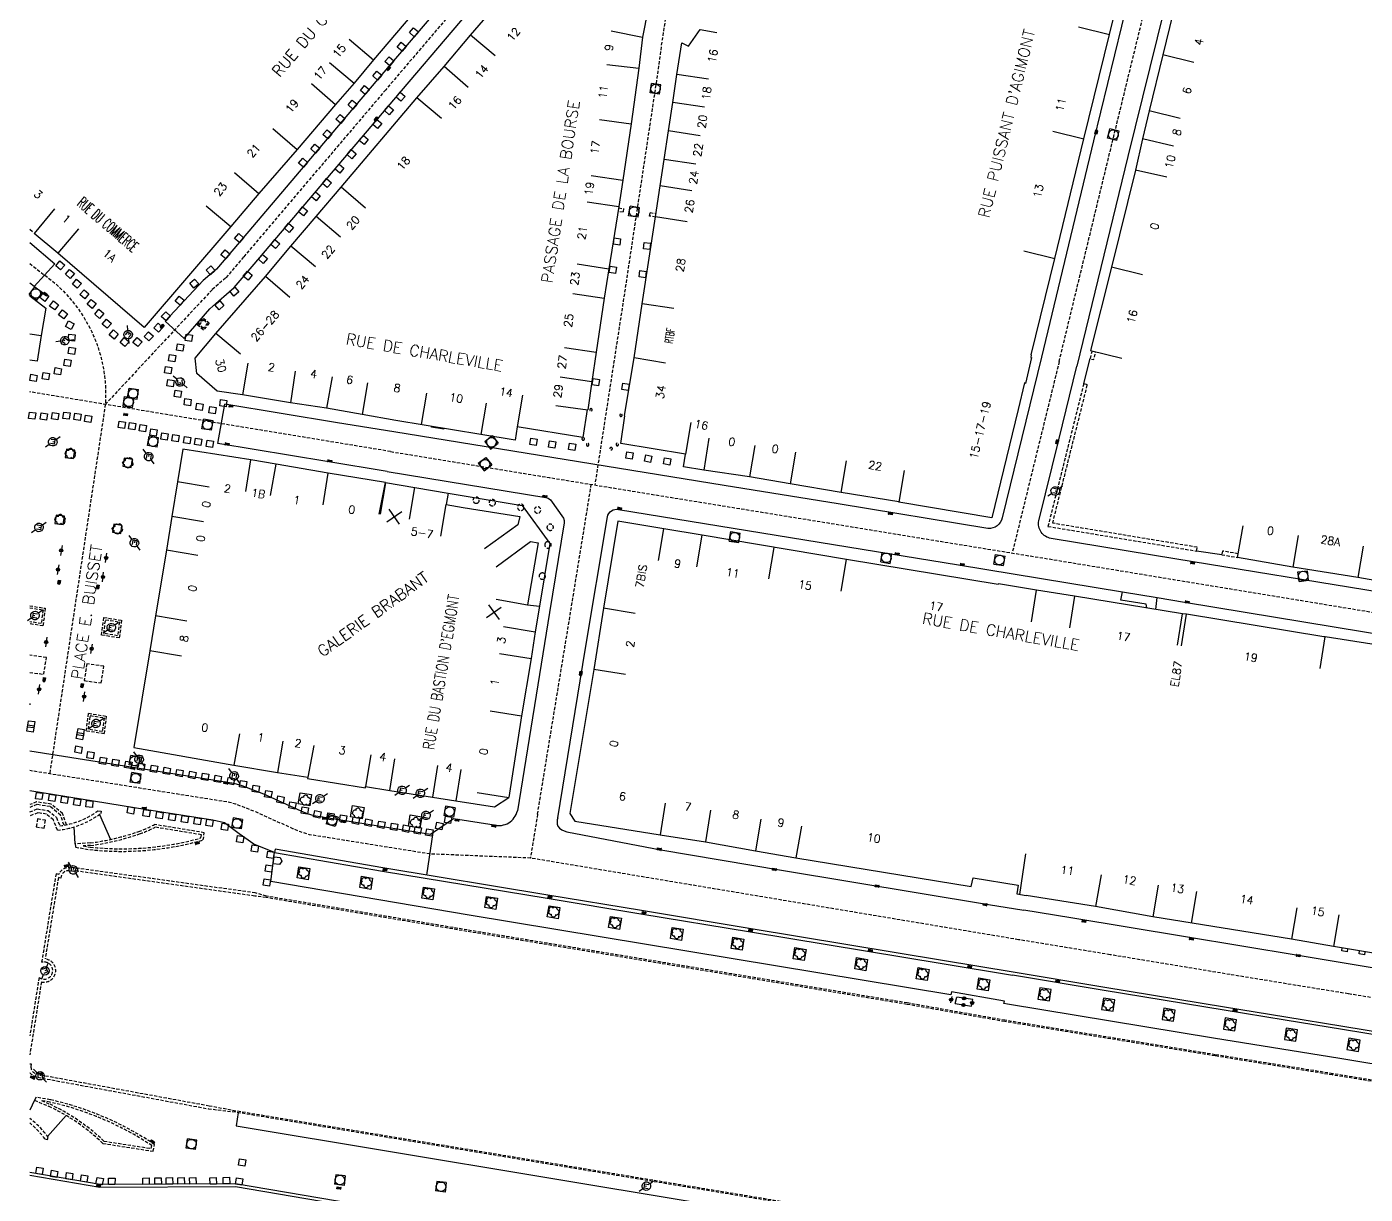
# Model space of a CAD drawing. Header units: millimetres. Extents: x 154999 to 156001, y 121000 to 122001.
# Drawn here: x 154999.5 to 155208.6, y 121637.8 to 121820.3 of the extents above; entities that cross this region are included whole.
import ezdxf
from ezdxf.enums import TextEntityAlignment as Align

# ---------------------------------------------------------------- set-up
doc = ezdxf.new("R2010")
doc.units = ezdxf.units.MM
doc.linetypes.add('DASHED', pattern=[0.75, 0.5, -0.25])
doc.layers.get('0').update_dxf_attribs({"linetype": 'CONTINUOUS'})
for name, color, linetype in [('W0001', 6, 'DASHED'), ('W0008', 7, 'CONTINUOUS'), ('W0100', 7, 'CONTINUOUS'), ('W0112', 1, 'DASHED'), ('W0300', 7, 'CONTINUOUS'), ('W0322', 7, 'CONTINUOUS'), ('W0334', 7, 'CONTINUOUS'), ('W0400', 7, 'CONTINUOUS'), ('W0420', 7, 'CONTINUOUS'), ('W0471', 7, 'CONTINUOUS'), ('W0984', 7, 'CONTINUOUS'), ('W0989', 7, 'CONTINUOUS'), ('W0991', 7, 'CONTINUOUS'), ('W1102', 7, 'CONTINUOUS')]:
    doc.layers.add(name, color=color, linetype=linetype)
doc.styles.get("Standard").update_dxf_attribs({"font": 'romans.shx', "width": 0.85})

# ---------------------------------------------------------------- blocks, each defined once
blk = doc.blocks.new('T420')
for p, q in [((0.75, 0.75), (-0.75, 0.75)), ((-0.75, 0.75), (-0.75, -0.75)), ((0.75, 0.75), (0.75, -0.75)), ((0.75, -0.75), (-0.75, -0.75))]:
    blk.add_line(p, q)
blk.add_ellipse((0, 0), major_axis=(-0.53, 0.53), ratio=1, start_param=3.926991, end_param=10.210176)
blk = doc.blocks.new('T400')
for p, q in [((-0.15, 0.3), (0.15, 0.3)), ((-0.15, -0.25), (-0.15, 0.3)), ((-0.15, 0.15), (0.15, 0.15)), ((-0.15, 0), (0.15, 0)), ((0.15, 0.3), (0.15, -0.25)), ((-0.15, -0.15), (0.15, -0.15)), ((-0.15, -0.25), (-0.15, -0.3)), ((-0.15, -0.3), (0.15, -0.3)), ((0.15, -0.3), (0.15, -0.25))]:
    blk.add_line(p, q)
blk = doc.blocks.new('t112o')
at = {"color": 0, "linetype": 'Continuous'}
for p, q in [((-0.5, 0.5), (0.5, 0.5)), ((-0.5, -0.5), (-0.5, 0.5)), ((0.5, 0.5), (0.5, -0.5)), ((0.5, -0.5), (-0.5, -0.5))]:
    blk.add_line(p, q, dxfattribs=at)
blk = doc.blocks.new('t991o')
at = {"color": 0, "linetype": 'Continuous'}
for p, q in [((-1, 1), (1, -1)), ((-1, -1), (1, 1))]:
    blk.add_line(p, q, dxfattribs=at)
blk = doc.blocks.new('T300')
for p, q in [((-0.8, 0.51), (-0.86, 0.34)), ((-0.86, 0.34), (-0.86, 0.17)), ((-0.86, 0.17), (-0.74, 0.06)), ((-0.69, 0.63), (-0.8, 0.51)), ((-0.8, -0.06), (-0.74, 0.06)), ((-0.74, 0.06), (-0.69, 0.11)), ((-0.57, 0.69), (-0.69, 0.63)), ((-0.46, 0.69), (-0.57, 0.69)), ((-0.29, 0.63), (-0.46, 0.69)), ((-0.29, 0.63), (-0.17, 0.74)), ((-0.23, 0.57), (-0.29, 0.63)), ((-0.17, 0.74), (-0.06, 0.8)), ((-0.06, 0.8), (0.06, 0.8)), ((0.06, 0.8), (0.23, 0.74)), ((0.23, 0.74), (0.34, 0.63)), ((0.34, 0.63), (0.4, 0.51)), ((0.46, 0.46), (0.34, 0.46)), ((0.4, 0.51), (0.4, 0.46)), ((0.57, 0.4), (0.46, 0.46)), ((0.57, 0.4), (0.69, 0.29)), ((0.69, 0.29), (0.74, 0.17)), ((0.74, 0.06), (0.69, -0.17)), ((0.74, 0.17), (0.74, 0.06)), ((-0.8, -0.17), (-0.8, -0.06)), ((-0.8, -0.23), (-0.8, -0.17)), ((-0.74, -0.34), (-0.8, -0.23)), ((-0.69, -0.4), (-0.74, -0.34)), ((-0.51, -0.46), (-0.69, -0.4)), ((-0.4, -0.46), (-0.51, -0.46)), ((-0.4, -0.46), (-0.34, -0.46)), ((-0.34, -0.46), (-0.34, -0.4)), ((-0.34, -0.51), (-0.34, -0.46)), ((-0.29, -0.63), (-0.34, -0.51)), ((-0.17, -0.74), (-0.29, -0.63)), ((-0.06, -0.8), (-0.17, -0.74)), ((0.06, -0.8), (-0.06, -0.8)), ((0.17, -0.74), (0.06, -0.8)), ((0.23, -0.69), (0.17, -0.74)), ((0.29, -0.46), (0.23, -0.46)), ((0.29, -0.63), (0.23, -0.69)), ((0.46, -0.4), (0.29, -0.46)), ((0.34, -0.51), (0.29, -0.63)), ((0.34, -0.51), (0.34, -0.46)), ((0.57, -0.34), (0.46, -0.4)), ((0.63, -0.29), (0.57, -0.34)), ((0.69, -0.17), (0.63, -0.29))]:
    blk.add_line(p, q)
blk = doc.blocks.new('T471')
for p, q in [((-0.333334, 0.333334), (-0.333334, -0.333334)), ((-0.333334, 0.333334), (0.333334, 0.333334)), ((-0.333334, 0), (0, 0)), ((0.500001, 0.500001), (1.000002, 1.000002)), ((-0.500001, -0.500001), (-1.000002, -1.000002)), ((-0.333334, -0.333334), (0.333334, -0.333334))]:
    blk.add_line(p, q)
blk.add_ellipse((0, 0), major_axis=(0.471405, 0.471405), ratio=1, start_param=5.4977871438, end_param=11.780972451)
blk = doc.blocks.new('t322o')
at = {"color": 0, "linetype": 'Continuous'}
for radius in [0.25, 0.15]:
    blk.add_circle((0, 0), radius, dxfattribs=at)

msp = doc.modelspace()

# ---------------------------------------------------------------- linework, layer by layer
at = {"layer": 'W0001', "flags": 128}
for points in [[(155160.82, 121767.94), (155168.87, 121801.19), (155173.9, 121821.78), (155182.89, 121858.05), (155186.46, 121872.42)], [(155160.82, 121767.94), (155157.98, 121756.38), (155153.48, 121738.04)], [(155056.38, 121753.89), (155029.93, 121758.25), (155000, 121763.22)], [(155011.8, 121761.26), (155003.11, 121703.53)], [(155056.38, 121753.89), (155081.12, 121749.84), (155092.49, 121747.98), (155107.97, 121745.46), (155125.78, 121742.57), (155149.16, 121738.74), (155159.04, 121737.14), (155178.66, 121733.91), (155210.61, 121728.65), (155227.57, 121725.85), (155237.6, 121724.22), (155259.14, 121720.76), (155272.48, 121718.59), (155288, 121716.1), (155296.52, 121714.08), (155301.84, 121710.87), (155312.35, 121706.51), (155320.65, 121702.81)], [(155079.33, 121697.22), (155081.46, 121710.29), (155083.61, 121723.39), (155084.4, 121728.2), (155087.73, 121748.76)], [(155154.46, 121677.62), (155078.21, 121690.37), (155062.47, 121691.01), (155043.71, 121694.02), (155042.29, 121694.45), (155041.12, 121694.95), (155035.31, 121697.58), (155032.14, 121698.81), (155031.23, 121699.06), (155000, 121704.03)], [(155079.33, 121697.22), (155078.21, 121690.37)]]:
    msp.add_lwpolyline(points, dxfattribs=at)
at = {"layer": 'W0001'}
msp.add_lwpolyline([(155073.8, 121868.49, -0.496715), (155082.43, 121860.77), (155080.79, 121852.88), (155077.6, 121838.01, -0.138384), (155075.23, 121833.47), (155055.61, 121810.42), (155033.4, 121784.3)], format="xyb", dxfattribs=at)
at = {"layer": 'W0001', "flags": 128}
for points in [[(155084.04, 121865.23, -0.105855), (155091.78, 121854.46), (155097.2, 121842.06), (155098.94, 121838.06), (155100.14, 121833.89), (155100.37, 121830.8), (155100.18, 121826.94), (155098.78, 121818.21), (155098.12, 121813.3), (155092.72, 121777.41), (155088.28, 121748.67)], [(155000, 121783.29), (155002.32, 121781.45, -0.259709), (155011.8, 121761.26)]]:
    msp.add_lwpolyline(points, format="xyb", dxfattribs=at)
at = {"layer": 'W0001'}
for points in [[(155033.4, 121784.3), (155030.6, 121781), (155028.49, 121779.18), (155011.8, 121761.26)], [(155308.17, 121651.94), (155299.16, 121653.68), (155288.6, 121655.54), (155273.74, 121658.01), (155263.18, 121659.73), (155254.03, 121661.28), (155226.42, 121665.84), (155216.14, 121667.49), (155205.97, 121669.16), (155197.06, 121670.61), (155187.51, 121672.17), (155168.77, 121675.27), (155154.46, 121677.62)]]:
    msp.add_lwpolyline(points, dxfattribs=at)
at = {"layer": 'W0008'}
for points in [[(155035.04, 121783.17), (155056.88, 121808.84), (155067.35, 121821.14), (155076.53, 121831.97, 0.146104), (155080.18, 121840.11), (155083.9, 121857.93, -0.281934), (155099.19, 121875.7), (155133.13, 121890.15, -0.188463), (155137.67, 121889.87), (155158.58, 121881), (155169.9, 121876.21), (155180.53, 121871.72, -0.317065), (155182.32, 121867.85), (155170.56, 121820.38), (155166.2, 121802.42), (155158.05, 121768.64)], [(155231.87, 121758.48), (155233.06, 121793.14), (155234.84, 121847.28, 0.264227), (155232.73, 121849.45), (155212.41, 121858.09), (155191.88, 121866.82, 0.409148), (155187.57, 121864.7), (155185.72, 121857.35), (155177.25, 121823.19), (155171.54, 121799.97), (155163.59, 121767.24)], [(155000, 121833.32), (155008.78, 121837.1), (155045.29, 121852.95), (155074.99, 121865.74, -0.635565), (155080.48, 121861.22), (155078.83, 121853.3), (155075.64, 121838.42, -0.140191), (155073.74, 121834.8), (155054.08, 121811.72), (155031.87, 121785.59)], [(155158.05, 121768.64), (155151.9, 121743.55, -0.40096), (155149.68, 121741.89), (155126.3, 121745.72), (155108.49, 121748.6), (155056.9, 121756.98)], [(155231.87, 121758.48), (155230.87, 121731.39, -0.460312), (155228.1, 121729.06), (155211.14, 121731.87), (155179.2, 121737.09), (155159.55, 121740.31, -0.420811), (155157.65, 121743.09), (155160.75, 121755.7), (155163.59, 121767.24)], [(155082.49, 121696.67), (155086.78, 121722.87), (155090.25, 121743.7, -0.415834), (155091.98, 121744.84), (155127.78, 121739.01), (155145.1, 121736.17), (155170.71, 121731.99), (155176.13, 121731.07), (155180.4, 121730.38), (155208.51, 121725.7), (155222.6, 121723.36), (155227.66, 121722.53, -0.435189), (155228.53, 121721.38), (155220.66, 121673.63, -0.451985), (155218.19, 121671.83), (155215.95, 121672.2), (155198.15, 121675.16), (155180.56, 121678.05), (155162.65, 121681.03), (155155.28, 121682.23)], [(155000, 121707.14), (155031.88, 121702.07), (155033.11, 121701.72), (155036.5, 121700.41), (155042.35, 121697.76), (155043.35, 121697.34), (155044.4, 121697.01), (155062.59, 121694.1), (155066.2, 121696.57), (155072.53, 121695.54, 0.419636), (155076.18, 121697.77)], [(155152.77, 121667.55), (155152.2, 121667.67), (155152.28, 121668.02), (155143.98, 121669.45), (155143.92, 121669), (155068.65, 121681.46), (155037.65, 121686.69), (155038.26, 121691.25), (155035.03, 121692.53), (155032.73, 121694.15), (155030.41, 121695.87), (155028.6, 121696.28), (155018.28, 121697.92), (155000, 121700.86, 0.111983)], [(155082.49, 121696.67, 0.140859), (155082.49, 121695.35, 0.183809), (155083.92, 121694.49), (155098.61, 121691.65), (155117.46, 121688.46), (155149.79, 121683.14), (155155.28, 121682.23)]]:
    msp.add_lwpolyline(points, format="xyb", dxfattribs=at)
for points in [[(155000, 121786.56), (155003.92, 121783.24)], [(155031.87, 121785.59), (155029.18, 121782.4), (155027.11, 121780.62), (155021.16, 121774.24)], [(155024.14, 121771.58), (155028.13, 121776.18), (155029.53, 121777.46), (155031.93, 121779.52), (155035.04, 121783.17)], [(155000.71, 121779.66), (155000, 121780.18)], [(155056.9, 121756.98), (155048.06, 121758.4), (155030.46, 121761.32)], [(155055.85, 121750.79), (155046.43, 121752.33), (155029.4, 121755.17)], [(155055.85, 121750.79), (155080.62, 121746.72), (155081.01, 121746.61), (155081.36, 121746.34), (155083.39, 121743.47), (155083.49, 121743.14), (155083.5, 121742.76), (155081.22, 121728.73), (155076.18, 121697.77)], [(155307.19, 121646.87), (155298.22, 121648.61), (155287.73, 121650.45), (155272.9, 121652.91), (155262.33, 121654.64), (155253.18, 121656.19), (155225.59, 121660.75), (155215.31, 121662.4), (155205.14, 121664.07), (155196.23, 121665.51), (155186.67, 121667.07), (155167.93, 121670.17), (155153.62, 121672.53)], [(155000, 121640.81), (155010.95, 121638.96), (155032.12, 121639.06), (155061.15, 121634.11)]]:
    msp.add_lwpolyline(points, dxfattribs=at)
at = {"layer": 'W0100'}
for points in [[(155156.47, 121769.03), (155160.14, 121784.08), (155164.69, 121802.76), (155168.7, 121819.04), (155180.75, 121867.8)], [(155000, 121831.3), (155000.14, 121831.36), (155005.32, 121833.57), (155009.64, 121835.46), (155018.56, 121839.35), (155025.32, 121842.3), (155032.18, 121845.31), (155045.48, 121851.02), (155055.65, 121855.37), (155065.23, 121859.63), (155075.58, 121863.91), (155077.4, 121862.29), (155075.7, 121853.75), (155073.79, 121844.72), (155072.05, 121836.7), (155064.68, 121828.05), (155059.69, 121822.15), (155053.68, 121815.11), (155050.67, 121811.47), (155047.77, 121808.13), (155041.75, 121801.1), (155035.77, 121794.21), (155031.4, 121789.05)], [(155211.85, 121854.6), (155206.59, 121856.87), (155206.75, 121857.23), (155200.02, 121860.07), (155199.89, 121859.77), (155189.71, 121864.18), (155189.08, 121864.14), (155188.63, 121863.66), (155178.6, 121822.31), (155177, 121815.86), (155174.88, 121807.12), (155173.83, 121802.76), (155172.74, 121797.86), (155168.99, 121782.69), (155165.74, 121769.68), (155170.59, 121768.47)], [(155036.84, 121781.25), (155040.81, 121785.99), (155044.75, 121790.63), (155048.65, 121795.18), (155060.49, 121809.18), (155064.74, 121814.06), (155068.88, 121818.96), (155074.65, 121825.69)], [(155096.57, 121822.88), (155095.71, 121818.65), (155095.13, 121813.79), (155093.95, 121805.12), (155092.67, 121796.31), (155092.04, 121792.16), (155090.46, 121782.44), (155089.76, 121777.84), (155088.48, 121769.42), (155087.79, 121764.84), (155087.17, 121760.41)], [(155092.89, 121759.52), (155094.4, 121768.54), (155095.69, 121776.99), (155097.77, 121790.57), (155098.49, 121795.39), (155099.1, 121799.55), (155099.78, 121803.99), (155100.45, 121808.43), (155101.11, 121812.81), (155101.85, 121817.77), (155102.92, 121817.26), (155104.74, 121819.82), (155107.36, 121819.35)], [(155000.42, 121788.24), (155000, 121788.6)], [(155031.4, 121789.05), (155017.89, 121773.28), (155004.36, 121784.9), (155000.67, 121787.96)], [(155057.2, 121758.76), (155051.91, 121759.68), (155046.38, 121760.66), (155040.73, 121761.5), (155033.25, 121762.75), (155029.3, 121763.35), (155026.08, 121766.11), (155025.86, 121768.47), (155029.08, 121772.32), (155036.84, 121781.25)], [(155000, 121778.22), (155002.53, 121776.28), (155001.8, 121772), (155001.14, 121768), (155000, 121768.18)], [(155156.47, 121769.03), (155156.38, 121768.61), (155156.52, 121768.58), (155155.56, 121764.55), (155155.42, 121764.63), (155154.39, 121760.45), (155150.32, 121743.55), (155135.77, 121746), (155135.77, 121746.01), (155126.76, 121747.51), (155127.58, 121752.44)], [(155087.1, 121760.46), (155086.38, 121756.08), (155076.17, 121757.76), (155075.83, 121755.67), (155070.48, 121756.54), (155057.2, 121758.76)], [(155118.78, 121748.85), (155112.46, 121749.92), (155105.33, 121750.98), (155102.13, 121751.51), (155102.46, 121753.47), (155092.33, 121755.15), (155092.98, 121759.45)], [(155230.27, 121758.9), (155229.84, 121746.86), (155229.33, 121732.31), (155227.41, 121730.88), (155211.35, 121733.56), (155207.47, 121734.2), (155197.35, 121735.83), (155188.68, 121737.34), (155189.54, 121742.26)], [(155055.55, 121749.03), (155046.63, 121750.49), (155038.49, 121751.94), (155034.55, 121752.58), (155023.94, 121754.26), (155023.08, 121749.14), (155022.19, 121743.75), (155021.35, 121738.46), (155019.62, 121728.2), (155018.75, 121722.73), (155016.24, 121707.65), (155031.87, 121704.87), (155038.7, 121703.72), (155043.43, 121703.03), (155043.39, 121702.83), (155052.44, 121701.35), (155052.47, 121701.56), (155056.25, 121700.94), (155057.05, 121705.88)], [(155055.55, 121749.03), (155060.14, 121748.26), (155065.34, 121747.39)], [(155065.34, 121747.39), (155065.04, 121745.62), (155067.71, 121745.17), (155076.55, 121743.74), (155076.26, 121742.46), (155071.03, 121738.68)], [(155156.48, 121727.31), (155157.28, 121732.24), (155151.33, 121733.21), (155151.3, 121733.13), (155127.57, 121737.01), (155105.03, 121740.81), (155099.04, 121741.82), (155091.89, 121742.99), (155089.63, 121729.41), (155088.12, 121719.83), (155084.35, 121697.34)], [(155072.87, 121735.9), (155078.22, 121739.84), (155079.45, 121739.65), (155077.78, 121729.96), (155079.61, 121729.75)], [(155226.92, 121721.06), (155202.4, 121724.94), (155202.19, 121724.92), (155180.73, 121728.46), (155180.08, 121728.56), (155163.24, 121731.3), (155162.44, 121726.36)], [(155079.61, 121729.75), (155078.94, 121725.7), (155078.31, 121721.57), (155076.84, 121712.58), (155074.84, 121699.84)], [(155226.85, 121721.03), (155224.92, 121709.56), (155224.4, 121706.44), (155221.03, 121686.39), (155218.94, 121674.01), (155203.69, 121676.55), (155197.11, 121677.68), (155175.47, 121681.2), (155166.48, 121682.81), (155155.68, 121684.52)], [(155063.7, 121704.82), (155062.9, 121699.89), (155066.55, 121699.29), (155072.58, 121698.37), (155074.84, 121699.84)], [(155084.35, 121697.34), (155085.16, 121696.14), (155098.49, 121693.99), (155105.58, 121692.89), (155113.37, 121691.52), (155119.67, 121690.41), (155147.09, 121685.95), (155147.38, 121687.28), (155154.43, 121686.16), (155154.2, 121684.76), (155155.68, 121684.52)]]:
    msp.add_lwpolyline(points, dxfattribs=at)
at = {"layer": 'W0112'}
for points in [[(155092.01, 121791.96), (155092.78, 121791.85), (155092.7, 121791.29), (155091.92, 121791.41)], [(155097.76, 121790.54), (155096.83, 121790.68), (155096.91, 121791.23), (155097.84, 121791.09)], [(155188.78, 121737.93), (155186.33, 121738.35), (155186.23, 121737.76), (155188.68, 121737.34)], [(155000, 121729.8), (155002.42, 121729.41), (155002.06, 121726.65)], [(155000, 121729.49), (155002.08, 121729.15), (155001.79, 121727.01)], [(155001.79, 121727.01), (155000, 121727.3)], [(155002.06, 121726.65), (155000, 121726.98)], [(155000, 121719.39), (155002.2, 121719.09), (155002.6, 121721.71), (155000, 121722.07)], [(155000, 121714.53), (155000.03, 121714.53), (155000, 121714.32)], [(155005.75, 121695.58), (155005.14, 121697.32), (155003.34, 121698.8), (155001.06, 121699.15), (155000, 121698.72)], [(155005.35, 121695.51), (155004.8, 121697.09), (155003.18, 121698.42), (155001.11, 121698.74), (155000, 121698.29)], [(155152.31, 121664.82), (155137.05, 121667.51), (155068.3, 121678.92), (155036.92, 121684.2), (155036.91, 121684.2)], [(155306.46, 121639.02), (155299.89, 121640.33), (155283.38, 121643.26), (155270.46, 121645.39), (155260.9, 121646.95), (155250.71, 121648.63), (155242.15, 121650.07), (155236.25, 121651.03), (155224.19, 121653.04), (155214, 121654.77), (155203.52, 121656.48), (155185.17, 121659.46), (155152.31, 121664.82)], [(155306.5, 121639.21), (155299.92, 121640.53), (155283.42, 121643.45), (155270.49, 121645.59), (155260.94, 121647.15), (155250.74, 121648.83), (155242.18, 121650.27), (155236.28, 121651.23), (155224.22, 121653.24), (155214.03, 121654.96), (155203.55, 121656.68), (155185.2, 121659.65), (155152.34, 121665.02)]]:
    msp.add_lwpolyline(points, dxfattribs=at)
for points in [[(155027.15, 121774.75), (155028.05, 121773.97), (155027.12, 121772.87), (155026.22, 121773.65)], [(155027.17, 121774.47), (155027.77, 121773.95), (155027.09, 121773.15), (155026.5, 121773.67)], [(155164.65, 121764.48), (155159.07, 121742.2), (155182.27, 121738.35), (155182.37, 121738.94), (155159.81, 121742.69), (155165.23, 121764.33)], [(155013.99, 121724.77), (155011.22, 121725.21), (155011.58, 121727.97), (155014.35, 121727.52)], [(155013.72, 121725.12), (155011.56, 121725.47), (155011.84, 121727.62), (155014, 121727.27)], [(155008.51, 121718.1), (155011.17, 121717.73), (155011.57, 121720.35), (155008.91, 121720.72)], [(155011.6, 121709.79), (155008.83, 121710.23), (155009.19, 121712.99), (155011.96, 121712.54)], [(155011.34, 121710.14), (155009.17, 121710.49), (155009.45, 121712.64), (155011.62, 121712.29)], [(155002.46, 121696.28), (155001.22, 121696.5), (155001.01, 121695.26), (155002.25, 121695.04)]]:
    msp.add_lwpolyline(points, close=True, dxfattribs=at)
at = {"layer": 'W0112', "flags": 128}
msp.add_lwpolyline([(155165.95, 121769.63), (155165.64, 121768.41), (155166.22, 121768.26), (155166.53, 121769.49)], dxfattribs=at)
at = {"layer": 'W0112'}
for points in [[(155087.74, 121760.59, 8.0529), (155087.82, 121760.54, 0.124179)], [(155092.32, 121759.39, 4.369589), (155092.19, 121759.5, 0.228854)], [(155086.51, 121755.68, 7.853756), (155086.41, 121755.68, 0.127328)], [(155087.22, 121754.76, 3.253021), (155087, 121754.83, 0.307407)], [(155090.98, 121754.46, 5.685163), (155091.02, 121754.33, 0.175896)], [(155091.73, 121754.81, 4.778898), (155091.61, 121754.92, 0.209253)], [(155070.03, 121745.9, 4.850345), (155069.65, 121745.81, 0.206171)], [(155072.59, 121745.53, 2.595273), (155071.92, 121745.54, 0.385316)], [(155076.92, 121744.72, 2.211686), (155076.23, 121745.03, 0.452144)], [(155079.55, 121744.31, 2.535824), (155078.9, 121744.52, 0.394349)], [(155081.11, 121741.6, 2.884438), (155080.81, 121742.14, 0.346688)], [(155080.48, 121739.47, 3.876638), (155080.84, 121739.8, 0.257955)], [(155079.7, 121734.75, 3.876555), (155080.15, 121734.92, 0.257961)], [(155017.17, 121694.15, -0.049815), (155009.5, 121692.34), (155008.35, 121692.27), (155009.45, 121692.08, 0.095511), (155026.74, 121693.52), (155026.81, 121694.01), (155019.56, 121695.19, -0.038682)], [(155019.48, 121645.61, 0.094106), (155003.22, 121652.6), (155000.99, 121653.01), (155000.75, 121652.53), (155002.93, 121651.6, -0.081737), (155011.42, 121645.78), (155019.29, 121644.57)], [(155019.07, 121645.44, 0.092743), (155003.15, 121652.23), (155001.85, 121652.47), (155003.08, 121651.94, -0.080846), (155011.59, 121646.14), (155018.98, 121645)]]:
    msp.add_lwpolyline(points, format="xyb", close=True, dxfattribs=at)
for points in [[(155000, 121697.57), (155001.16, 121698.04), (155002.85, 121697.8), (155004.18, 121696.72), (155004.68, 121695.42, 0.134603), (155010.66, 121697.77), (155011.14, 121697.7), (155011.09, 121697.33, -0.134603), (155004.32, 121694.72), (155003.69, 121696.36), (155002.61, 121697.24), (155001.24, 121697.44), (155000, 121696.93)], [(155017.04, 121694.53, -0.04972), (155009.46, 121692.73), (155007.09, 121692.6), (155007.15, 121692.07), (155009.39, 121691.69, 0.097009), (155027.1, 121693.2), (155027.26, 121694.34), (155019.49, 121695.61, -0.040713), (155017.04, 121694.53)], [(155152.34, 121665.02), (155137.09, 121667.73), (155068.34, 121679.14), (155036.97, 121684.42), (155035.24, 121684.92), (155006.52, 121688.91), (155006.49, 121688.79, 0.399286), (155004.52, 121687.8), (155004.1, 121687.91), (155001.85, 121674.08, -1.613466), (155001.45, 121671.7), (155000, 121662.57)], [(155035.14, 121684.44), (155006.88, 121688.39), (155006.86, 121688.28), (155006.2, 121688.38, 0.385641), (155004.92, 121687.53), (155004.85, 121687.23), (155004.48, 121687.33), (155002.4, 121674.6, -1.077986), (155001.82, 121671.03), (155000, 121659.62)], [(155036.92, 121684.2), (155035.14, 121684.44), (155035.14, 121684.44, 0.399286)], [(155000, 121658.24), (155000.22, 121658.2), (155000.19, 121657.77, 0.381671), (155001.06, 121656.69), (155001.72, 121656.58), (155001.72, 121656.5), (155028.01, 121651.68), (155032.46, 121650.85), (155032.46, 121650.85), (155139.68, 121633.05), (155275.81, 121610.71), (155279.96, 121610.01), (155291.96, 121607.98), (155308.5, 121604.33), (155312.24, 121603.42), (155326.35, 121599.68), (155340.47, 121595.43), (155351.74, 121591.6), (155365.44, 121586.15), (155377.51, 121581.2), (155391.59, 121575.4)], [(155000, 121656.86, 0.248922), (155001.25, 121656.22), (155001.25, 121656.11), (155027.91, 121651.2), (155032.44, 121650.66), (155139.65, 121632.87)], [(155002.36, 121646.48), (155002.79, 121646.39), (155002.86, 121646.74, 0.077501), (155000, 121649.7)], [(155000, 121648.99, -0.067654), (155002.36, 121646.48)]]:
    msp.add_lwpolyline(points, format="xyb", dxfattribs=at)
at = {"layer": 'W0322'}
for points in [[(155005.04, 121739.22), (155004.78, 121737.67)], [(155011.81, 121736.53), (155012.06, 121738.01)], [(155004.56, 121736.21), (155004.27, 121734.68)], [(155011.34, 121733.54), (155011.54, 121735.03)], [(155002.66, 121724.87), (155002.45, 121723.37)], [(155009.56, 121722.34), (155009.8, 121723.82)], [(155001.35, 121715.99), (155001.57, 121717.49)], [(155008.39, 121714.85), (155008.6, 121716.35)], [(155144.03, 121668.73), (155143.86, 121667.77)], [(155144.58, 121667.63), (155147.12, 121667.21), (155147.33, 121668.25), (155144.81, 121668.64)]]:
    msp.add_lwpolyline(points, dxfattribs=at)
at = {"layer": 'W0334'}
for points in [[(155003.92, 121783.24), (155000.71, 121779.66)], [(155024.14, 121771.58), (155021.16, 121774.24)], [(155029.4, 121755.17), (155030.46, 121761.32)], [(155064.72, 121757.5), (155064.7, 121757.39), (155062.77, 121757.69), (155062.79, 121757.83)], [(155126.76, 121747.51), (155118.78, 121748.85)], [(155186.23, 121737.76), (155182.27, 121738.35)], [(155163.24, 121731.3), (155157.28, 121732.24)], [(155174.49, 121729.47), (155174.39, 121730.02), (155170.47, 121730.66), (155170.71, 121731.99)], [(155175.94, 121729.23), (155176.13, 121731.07)], [(155056.25, 121700.94), (155062.9, 121699.89)], [(155007.11, 121692.6), (155006.93, 121695.25)], [(155010.9, 121697.19), (155012.59, 121693.28)], [(155062.98, 121694.37), (155061.96, 121687.71)], [(155153.62, 121672.53), (155142.61, 121674.38), (155112.68, 121679.32), (155095.55, 121682.16), (155080.93, 121684.6), (155055.17, 121688.82), (155038.32, 121691.74), (155038.26, 121691.25), (155055.09, 121688.32), (155080.85, 121684.11), (155095.47, 121681.67), (155112.6, 121678.83), (155142.53, 121673.88), (155153.54, 121672.05)], [(155205.86, 121676.18), (155205.79, 121675.73), (155204.98, 121675.86), (155205.05, 121676.32)], [(155208.58, 121675.73), (155208.5, 121675.25), (155207.67, 121675.39), (155207.75, 121675.87)], [(155307.1, 121646.39), (155298.14, 121648.13), (155287.65, 121649.97), (155272.82, 121652.43), (155262.25, 121654.16), (155253.1, 121655.71), (155225.51, 121660.27), (155215.23, 121661.92), (155205.06, 121663.59), (155196.15, 121665.03), (155186.59, 121666.6), (155167.85, 121669.69), (155153.54, 121672.05)], [(155144.58, 121667.63), (155144.81, 121668.64)], [(155306.63, 121641.77), (155301.2, 121642.86), (155301.26, 121643.36), (155293, 121644.88), (155292.91, 121644.46), (155283.37, 121646.06), (155270.88, 121648.11), (155261.29, 121649.69), (155252.94, 121651.06), (155241.15, 121653.02), (155234.62, 121654.08), (155225, 121655.68), (155214.74, 121657.39), (155204.67, 121659.03), (155184.91, 121662.25), (155152.77, 121667.55)], [(155000.75, 121652.53), (155000, 121650.99)], [(155005.68, 121650.14), (155002.76, 121646.88)]]:
    msp.add_lwpolyline(points, dxfattribs=at)
at = {"layer": 'W0334', "flags": 128}
for points in [[(155165.24, 121766.82), (155165.64, 121768.41)], [(155164.65, 121764.48), (155165.24, 121766.82)], [(155065.34, 121747.39), (155076.95, 121745.44), (155081.24, 121739.52), (155079.61, 121729.75)], [(155000, 121641.29), (155010.99, 121639.43), (155032.16, 121639.53), (155061.23, 121634.57), (155071.29, 121633.05), (155081.82, 121632.08), (155094.6, 121631.85), (155112.61, 121632.05)]]:
    msp.add_lwpolyline(points, dxfattribs=at)
at = {"layer": 'W0334'}
for points in [[(155007.05, 121754.09), (155005.75, 121754.28), (155005.55, 121752.98), (155006.84, 121752.79)], [(155015.84, 121751.4), (155016.04, 121752.67), (155014.76, 121752.87), (155014.56, 121751.6)], [(155005.44, 121743.78), (155004.14, 121743.97), (155003.94, 121742.67), (155005.23, 121742.48)], [(155014.21, 121741.08), (155014.4, 121742.36), (155013.12, 121742.55), (155012.93, 121741.28)], [(155042.24, 121700.59), (155044.03, 121700.3), (155043.73, 121698.53), (155041.94, 121698.82)], [(155050.43, 121698.58), (155052.22, 121698.29), (155051.92, 121696.52), (155050.13, 121696.81)], [(155059.45, 121697.12), (155061.24, 121696.83), (155060.95, 121695.06), (155059.16, 121695.35)], [(155038.19, 121690.58), (155039.14, 121690.47), (155039.37, 121689.87), (155038.99, 121689.34), (155038.04, 121689.47)], [(155042.06, 121689.01), (155043.78, 121688.72), (155043.49, 121686.98), (155041.78, 121687.26)], [(155051.84, 121687.52), (155053.56, 121687.23), (155053.27, 121685.48), (155051.56, 121685.77)], [(155061.52, 121685.85), (155063.24, 121685.56), (155062.95, 121683.82), (155061.24, 121684.1)], [(155071.38, 121684.39), (155073.09, 121684.11), (155072.81, 121682.36), (155071.09, 121682.65)], [(155081.12, 121682.93), (155082.83, 121682.65), (155082.55, 121680.9), (155080.83, 121681.19)], [(155090.71, 121681.25), (155092.42, 121680.96), (155092.14, 121679.22), (155090.42, 121679.5)], [(155100.37, 121679.54), (155102.09, 121679.26), (155101.81, 121677.51), (155100.09, 121677.8)], [(155109.86, 121677.99), (155111.57, 121677.71), (155111.29, 121675.96), (155109.57, 121676.25)], [(155119.55, 121676.39), (155121.27, 121676.11), (155120.98, 121674.36), (155119.27, 121674.65)], [(155129.17, 121674.81), (155130.89, 121674.52), (155130.6, 121672.77), (155128.89, 121673.06)], [(155138.78, 121673.25), (155140.5, 121672.96), (155140.21, 121671.22), (155138.5, 121671.5)], [(155148.27, 121671.64), (155149.99, 121671.35), (155149.71, 121669.61), (155147.99, 121669.89)], [(155157.79, 121670.1), (155157.51, 121668.33), (155159.3, 121668.06), (155159.57, 121669.83)], [(155167.72, 121668.49), (155167.44, 121666.72), (155169.23, 121666.45), (155169.5, 121668.22)], [(155177.17, 121666.91), (155176.89, 121665.14), (155178.68, 121664.86), (155178.95, 121666.63)], [(155186.74, 121665.39), (155186.47, 121663.63), (155188.25, 121663.35), (155188.52, 121665.12)], [(155196.27, 121663.79), (155196, 121662.02), (155197.78, 121661.75), (155198.06, 121663.52)], [(155206.05, 121662.22), (155205.77, 121660.45), (155207.56, 121660.17), (155207.83, 121661.94)]]:
    msp.add_lwpolyline(points, close=True, dxfattribs=at)
msp.add_lwpolyline([(155032.57, 121650.64), (155032.26, 121648.53), (155104.26, 121636.55), (155107.64, 121633.79), (155108.39, 121633.2, 0.164359), (155112.61, 121632.05), (155112.61, 121632.05), (155121.62, 121632.53), (155130.53, 121632.24), (155140.8, 121630.51)], format="xyb", dxfattribs=at)
at = {"layer": 'W1102'}
for p, q in [((155072.69, 121815.73), (155068.88, 121818.96)), ((155090.81, 121819.64), (155095.71, 121818.65)), ((155163.85, 121820.24), (155168.7, 121819.04)), ((155049.88, 121818.35), (155053.68, 121815.11)), ((155046.82, 121814.67), (155050.67, 121811.47)), ((155090.16, 121814.39), (155095.13, 121813.79)), ((155181.86, 121814.66), (155177, 121815.86)), ((155068.51, 121810.78), (155064.74, 121814.06)), ((155106.06, 121812.07), (155101.11, 121812.81)), ((155043.99, 121811.4), (155047.77, 121808.13)), ((155064.31, 121805.95), (155060.49, 121809.18)), ((155105.39, 121807.68), (155100.45, 121808.43)), ((155179.73, 121805.93), (155174.88, 121807.12)), ((155037.96, 121804.35), (155041.75, 121801.1)), ((155088.99, 121805.79), (155093.95, 121805.12)), ((155104.73, 121803.24), (155099.78, 121803.99)), ((155159.83, 121803.94), (155164.69, 121802.76)), ((155178.69, 121801.6), (155173.83, 121802.76)), ((155104.05, 121798.81), (155099.1, 121799.55)), ((155177.62, 121796.77), (155172.74, 121797.86)), ((155032, 121797.49), (155035.77, 121794.21)), ((155087.72, 121797.03), (155092.67, 121796.31)), ((155052.45, 121791.93), (155048.65, 121795.18)), ((155103.43, 121794.65), (155098.49, 121795.39)), ((155003.86, 121791.81), (155000.67, 121787.96)), ((155027.58, 121792.28), (155031.4, 121789.05)), ((155087.09, 121792.91), (155092.04, 121792.16)), ((155048.56, 121787.4), (155044.75, 121790.63)), ((155102.71, 121789.81), (155097.77, 121790.57)), ((155007.62, 121788.69), (155004.36, 121784.9)), ((155044.65, 121782.78), (155040.81, 121785.99)), ((155155.28, 121785.26), (155160.14, 121784.08)), ((155085.53, 121783.24), (155090.46, 121782.44)), ((155040.61, 121777.98), (155036.84, 121781.25)), ((155173.85, 121781.5), (155168.99, 121782.69)), ((155084.82, 121778.59), (155089.76, 121777.84)), ((155100.63, 121776.24), (155095.69, 121776.99)), ((155000, 121772.31), (155001.8, 121772)), ((155032.91, 121769.12), (155029.08, 121772.32)), ((155083.54, 121770.17), (155088.48, 121769.42)), ((155099.34, 121767.71), (155094.4, 121768.54)), ((155034.08, 121767.68), (155033.25, 121762.75)), ((155041.46, 121766.44), (155040.73, 121761.5)), ((155047.25, 121765.59), (155046.38, 121760.66)), ((155052.75, 121764.61), (155051.91, 121759.68)), ((155082.84, 121765.59), (155087.79, 121764.84)), ((155062, 121763.03), (155061.17, 121758.1)), ((155071.28, 121761.47), (155070.48, 121756.54)), ((155082.21, 121761.11), (155087.17, 121760.41)), ((155106.08, 121755.97), (155105.33, 121750.98)), ((155113.29, 121754.85), (155112.46, 121749.92)), ((155033.75, 121747.65), (155034.55, 121752.58)), ((155037.61, 121747.02), (155038.49, 121751.94)), ((155045.82, 121745.56), (155046.63, 121750.49)), ((155136.6, 121750.94), (155135.77, 121746)), ((155028.01, 121748.32), (155023.08, 121749.14)), ((155054.61, 121744.12), (155055.55, 121749.03)), ((155054.82, 121744.09), (155055.62, 121749.02)), ((155059.31, 121743.33), (155060.14, 121748.26)), ((155027.12, 121742.93), (155022.19, 121743.75)), ((155098.21, 121736.89), (155099.04, 121741.82)), ((155104.2, 121735.88), (155105.03, 121740.81)), ((155198.14, 121740.76), (155197.35, 121735.83)), ((155208.29, 121739.13), (155207.47, 121734.2)), ((155026.28, 121737.67), (155021.35, 121738.46)), ((155126.76, 121732.08), (155127.57, 121737.01)), ((155094.56, 121728.59), (155089.63, 121729.41)), ((155024.55, 121727.37), (155019.62, 121728.2)), ((155179.29, 121723.62), (155180.08, 121728.56)), ((155179.92, 121723.52), (155180.73, 121728.46)), ((155074, 121726.53), (155078.94, 121725.7)), ((155201.62, 121720), (155202.4, 121724.94)), ((155023.68, 121721.9), (155018.75, 121722.73)), ((155073.37, 121722.32), (155078.31, 121721.57)), ((155093.06, 121719.05), (155088.12, 121719.83)), ((155071.91, 121713.39), (155076.84, 121712.58)), ((155032.75, 121709.79), (155031.87, 121704.87)), ((155039.53, 121708.65), (155038.7, 121703.72)), ((155044.36, 121707.95), (155043.43, 121703.03)), ((155053.28, 121706.49), (155052.47, 121701.56)), ((155067.35, 121704.2), (155066.55, 121699.29)), ((155069.9, 121700.62), (155074.84, 121699.84)), ((155099.28, 121698.93), (155098.49, 121693.99)), ((155106.35, 121697.83), (155105.58, 121692.89)), ((155114.23, 121696.45), (155113.37, 121691.52)), ((155120.54, 121695.33), (155119.67, 121690.41)), ((155155.57, 121691.04), (155154.63, 121684.7)), ((155167.36, 121687.73), (155166.48, 121682.81)), ((155176.28, 121686.14), (155175.47, 121681.2)), ((155197.96, 121682.61), (155197.11, 121677.68)), ((155204.51, 121681.48), (155203.69, 121676.55))]:
    msp.add_line(p, q, dxfattribs=at)
at = {"layer": 'W1102', "flags": 128}
for points in [[(155076.98, 121762.69), (155076.17, 121757.76)], [(155103.27, 121758.41), (155102.46, 121753.47)], [(155119.62, 121753.78), (155118.78, 121748.85)], [(155064.22, 121740.69), (155065.04, 121745.62)], [(155115.48, 121733.98), (155116.31, 121738.91)], [(155072.85, 121730.81), (155077.78, 121729.96)], [(155181.51, 121680.22), (155182.31, 121685.15)]]:
    msp.add_lwpolyline(points, dxfattribs=at)

# ---------------------------------------------------------------- block references
at = {"layer": 'W0112'}
for p, rotation in [((155060.02, 121819.41), 229.572619494675), ((155058.1, 121817.14), 229.572619494675), ((155056.18, 121814.88), 229.572619494675), ((155054.29, 121812.63), 229.572619494675), ((155052.35, 121810.37), 229.572619494675), ((155050.44, 121808.11), 229.572619494675), ((155057.94, 121809.33), 229.583713005989), ((155048.53, 121805.87), 229.572619494675), ((155056.1, 121807.22), 229.583713005989), ((155046.51, 121803.47), 229.572619494675), ((155054.29, 121805.07), 229.583713005989), ((155044.59, 121801.24), 229.572619494675), ((155052.17, 121802.57), 229.583713005989), ((155050.27, 121800.36), 229.583713005989), ((155042.7, 121799.01), 229.572619494675), ((155048.37, 121798.1), 229.583713005989), ((155046.43, 121795.84), 229.583713005989), ((155044.69, 121793.79), 229.583713005989), ((155042.69, 121791.43), 229.583713005989), ((155040.48, 121788.85), 229.583713005989), ((155032.71, 121787.25), 229.572619494675), ((155091.74, 121786.72), 81.36204599491758), ((155030.58, 121784.69), 49.0090753070137), ((155038.35, 121786.31), 229.583713005989), ((155096.43, 121786.01), 81.36204599491758), ((155004.76, 121782.97), 229.4013983672091), ((155036.42, 121783.99), 229.583713005989), ((155006.28, 121781.65), 229.4013983672091), ((155028.27, 121782.2), 132.3724638010077), ((155034.05, 121781.38), 319.6831662521441), ((155091.07, 121782.3), 81.36204599491758), ((155095.75, 121781.61), 81.36204599491758), ((155007.36, 121780.12), 229.4013983672091), ((155008.53, 121778.46), 229.4013983672091), ((155025.71, 121780.13), 220.779948951291), ((155031.96, 121778.88), 40.6807094917023), ((155002.27, 121778.05), 143.417207726197), ((155003.79, 121776.73), 143.417207726197), ((155009.67, 121776.97), 229.4013983672091), ((155023.42, 121777.45), 231.32150912357), ((155029.63, 121776.76), 40.6807094917023), ((155005.21, 121775.34), 322.452852182408), ((155010.86, 121775.41), 229.4013983672091), ((155021.26, 121775.02), 227.041427818521), ((155006.26, 121773.65), 151.3230414596269), ((155012.04, 121773.86), 229.4013983672091), ((155013.12, 121772.18), 229.4013983672091), ((155018.6, 121771.9), 227.041427818521), ((155020.09, 121773.26), 227.041427818521), ((155006.56, 121771.68), 262.8051438027063), ((155014.81, 121770.99), 229.4013983672091), ((155016.83, 121770.99), 229.4013983672091), ((155023.51, 121770.16), 171.388564842058), ((155024.83, 121771.65), 171.388564842058), ((155006.58, 121769.63), 260.333568900835), ((155022.25, 121768.48), 171.388564842058), ((155004.37, 121766.43), 260.333568900835), ((155005.91, 121767.76), 260.333568900835), ((155021.63, 121766.59), 171.388564842058), ((155000.58, 121765.39), 260.333568900835), ((155002.5, 121765.66), 260.333568900835), ((155022, 121764.57), 171.388564842058), ((155088.42, 121764.75), 261.99497365532), ((155093.07, 121764.01), 261.99497365532), ((155023.13, 121762.9), 171.388564842058), ((155024.67, 121761.63), 171.388564842058), ((155000.37, 121759.5), 81.24895457807541), ((155005.73, 121759.5), 81.24895457807541), ((155026.52, 121760.88), 171.388564842058), ((155028.55, 121760.37), 171.388564842058), ((155030.24, 121761.44), 171.388564842058), ((155002.19, 121759.38), 81.24895457807541), ((155003.97, 121759.42), 81.24895457807541), ((155007.48, 121759.31), 81.24895457807541), ((155009.11, 121759.02), 81.24895457807541), ((155014.36, 121758.08), 171.015871408678), ((155016, 121757.84), 171.015871408678), ((155017.66, 121757.53), 171.015871408678), ((155019.32, 121756.85), 171.015871408678), ((155021.03, 121756.25), 171.015871408678), ((155022.78, 121755.98), 171.015871408678), ((155024.61, 121755.69), 170.528896620722), ((155026.3, 121755.41), 170.528896620722), ((155078.7, 121755.43), 260.6305380092865), ((155028.12, 121755.08), 170.528896620722), ((155081.62, 121754.98), 260.6305380092865), ((155084.72, 121754.61), 260.6305380092865), ((155093.68, 121753.29), 171.397264231349), ((155096.61, 121752.78), 167.3382192083837), ((155099.59, 121752.35), 169.7955114831948), ((155000.1, 121710.63), 81.3295434498298), ((155000.21, 121711.27), 81.3295434498298), ((155007.85, 121709.44), 260.531204751522), ((155007.95, 121710.04), 260.531204751522), ((155007.62, 121707.31), 260.531204751522), ((155009.5, 121706.46), 260.531204751522), ((155011.44, 121705.56), 260.531204751522), ((155013.39, 121705.24), 260.531204751522), ((155015.4, 121704.94), 260.531204751522), ((155017.4, 121704.62), 260.531204751522), ((155019.41, 121704.31), 260.531204751522), ((155021.4, 121703.98), 260.531204751522), ((155023.4, 121703.66), 260.531204751522), ((155025.4, 121703.35), 260.531204751522), ((155027.39, 121703.05), 260.531204751522), ((155029.4, 121702.73), 260.531204751522), ((155031.41, 121702.41), 260.531204751522), ((155033.35, 121701.91), 349.8983889357361), ((155035.31, 121701.2), 349.8983889357361), ((155001.48, 121700.07), 81.65386057538059), ((155003.49, 121699.8), 80.6453180031756), ((155005.44, 121699.46), 82.21335831449967), ((155007.41, 121699.12), 82.13041190503368), ((155009.33, 121698.83), 354.6493896962343), ((155037.27, 121700.35), 349.8983889357361), ((155039.16, 121699.5), 349.8983889357361), ((155015.78, 121697.83), 79.98580350336003), ((155018.26, 121697.41), 171.0062943883126), ((155020.25, 121697.05), 350.8586685433709), ((155022.26, 121696.77), 350.8586685433709), ((155041.03, 121698.6), 349.8983889357361), ((155042.97, 121697.8), 349.8983889357361), ((155044.93, 121697.21), 349.8983889357361), ((155046.98, 121696.87), 349.8983889357361), ((155024.23, 121696.45), 350.8586685433709), ((155026.21, 121696.15), 350.8586685433709), ((155028.09, 121695.87), 350.8586685433709), ((155030.48, 121695.26), 350.8586685433709), ((155048.95, 121696.55), 349.8983889357361), ((155050.93, 121696.22), 349.8983889357361), ((155052.92, 121695.9), 349.8983889357361), ((155054.92, 121695.58), 349.8983889357361), ((155056.94, 121695.25), 349.8983889357361), ((155058.79, 121694.96), 349.8983889357361), ((155060.61, 121694.67), 349.8983889357361), ((155063.98, 121695.38), 349.8983889357361), ((155065.35, 121696.35), 349.8983889357361), ((155032.89, 121693.31), 350.8586685433709), ((155062.43, 121694.36), 349.8983889357361), ((155035.16, 121691.87), 350.8586685433709), ((155037.62, 121690.86), 350.8586685433709), ((155037.35, 121688.73), 350.8586685433709), ((155037.03, 121686.53), 350.8586685433709), ((155033.18, 121642.8), 350.418941525924), ((155001.53, 121641.49), 170.1595018026637), ((155003.83, 121641.01), 170.5158446833298), ((155006.19, 121640.67), 172.8751829555015), ((155008.51, 121640.29), 172.298585524271), ((155010.92, 121639.9), 350.418941525924), ((155012.82, 121639.87), 179.23453422756), ((155018.16, 121639.89), 2.281454439184758), ((155020.04, 121639.91), 2.075156511091529), ((155021.81, 121639.92), 2.50026276909959), ((155023.63, 121639.93), 2.170502630157323), ((155025.46, 121639.93), 2.458423352865121), ((155028.65, 121639.92), 2.393141135457653), ((155030.72, 121639.97), 1.84618831345565), ((155032.72, 121639.85), 350.418941525924)]:
    msp.add_blockref('t112o', p, dxfattribs=dict(at, rotation=rotation))
at = {"layer": 'W0300'}
for p, rotation in [((155006.3, 121753.62), 171.388160930555), ((155015.31, 121752.07), 261.283950668919), ((155004.69, 121743.31), 171.388160930555), ((155013.67, 121741.75), 261.283950668919), ((155043.02, 121699.44), 170.7785705558638), ((155051.2, 121697.42), 170.7785705558638), ((155060.23, 121695.96), 170.7785705558638), ((155042.85, 121688.01), 350.537677791974), ((155052.63, 121686.52), 350.537677791974), ((155062.31, 121684.86), 350.537677791974), ((155072.17, 121683.4), 350.537677791974), ((155081.91, 121681.94), 350.537677791974), ((155091.5, 121680.25), 350.537677791974), ((155101.16, 121678.55), 350.537677791974), ((155110.65, 121677), 350.537677791974), ((155120.34, 121675.4), 350.537677791974), ((155129.96, 121673.81), 350.537677791974), ((155139.57, 121672.26), 350.537677791974), ((155149.06, 121670.65), 350.537677791974), ((155158.64, 121669.04), 351.2372874823486), ((155168.57, 121667.43), 351.2372874823486), ((155178.02, 121665.85), 351.2372874823486), ((155187.59, 121664.33), 351.2372874823486), ((155197.13, 121662.73), 351.2372874823486), ((155206.9, 121661.16), 351.2372874823486)]:
    msp.add_blockref('T300', p, dxfattribs=dict(at, rotation=rotation))
at = {"layer": 'W0322'}
for p, rotation in [((155004.91, 121738.45), 260.425381547044), ((155011.94, 121737.27), 80.3326915300536), ((155004.42, 121735.45), 259.168315938966), ((155011.44, 121734.29), 82.4521233484472), ((155002.56, 121724.12), 81.7823738875559), ((155009.68, 121723.08), 80.75872328361359), ((155001.46, 121716.74), 81.3295434498298), ((155008.5, 121715.6), 82.3826908821622), ((155143.94, 121668.25), 260.082829193742), ((155145.99, 121668.45), 171.286594752945), ((155147.23, 121667.73), 350.650299781153), ((155145.85, 121667.42), 350.650299781153)]:
    msp.add_blockref('t322o', p, dxfattribs=dict(at, rotation=rotation))
at = {"layer": 'W0400'}
for p, rotation in [((155056.05, 121813.77), 319.583713005989), ((155054.14, 121805.85), 319.583713005989), ((155166.61, 121803.81), 166.3139078663884), ((155002.45, 121778.48), 233.417207726197), ((155020.69, 121773.47), 317.041427818521), ((155031.4, 121761), 260.583303513687), ((155014.96, 121759.66), 261.015871408678), ((155030.82, 121755.05), 260.528896620722), ((155160.5, 121755.38), 166.1709578437246), ((155046.86, 121752.42), 260.647547874256), ((155080.5, 121746.89), 80.66137037780831), ((155092.13, 121744.99), 260.7595996996395), ((155134.44, 121744.19), 260.6903570602465), ((155135.48, 121737.89), 260.6683077534306), ((155145.67, 121736.23), 260.7301636783425), ((155181.66, 121736.5), 260.7278061317025), ((155004.59, 121733.49), 349.168315938966), ((155010.64, 121732.74), 349.168315938966), ((155180.81, 121730.38), 260.5380978248364), ((155002.26, 121718.26), 353.3424625557885), ((155086.09, 121719.24), 351.0731424880535), ((155008.18, 121717.33), 351.4509754552053), ((155016.13, 121704.4), 80.96240921552301), ((155030.62, 121702.13), 80.96240921552301), ((155017.91, 121698.15), 80.85866854337095), ((155046.04, 121696.56), 263.7983854606161), ((155048.94, 121696.08), 261.839904608688), ((155066.76, 121696.3), 81.38492717052762), ((155072.53, 121695.4), 80.82983213077904), ((155026.15, 121692.7), 284.6944849252241), ((155098.35, 121691.76), 79.05416900186698), ((155005.76, 121689.17), 101.8466505577909), ((155055.47, 121688.55), 260.710642715493), ((155116.35, 121688.6), 80.41122433573896), ((155132.4, 121685.99), 79.965766816424), ((155081.25, 121684.29), 260.512514677663), ((155149.27, 121683.1), 80.64893706367599), ((155095.92, 121681.83), 260.591913058284), ((155164.67, 121680.5), 260.5432058257015), ((155112.61, 121679.1), 260.61478825517), ((155181.47, 121677.76), 260.6642904945135), ((155131.31, 121675.94), 260.644907505826), ((155198.16, 121675.13), 260.5753450486075), ((155146.86, 121673.38), 80.481368452526), ((155160.57, 121671.12), 260.6355055539574), ((155188.28, 121666.57), 260.7109417372396), ((155000.47, 121656.06), 63.38766360091677), ((155019.16, 121646.07), 236.3911013626606), ((155010.8, 121639.21), 80.41894152592393), ((155048.31, 121638.8), 83.12578989239299)]:
    msp.add_blockref('T400', p, dxfattribs=dict(at, rotation=rotation))
at = {"layer": 'W0420'}
for p, rotation in [((155097.76, 121810.57), 262.262045566205), ((155169.29, 121803.42), 256.201861515492), ((155094.41, 121791.37), 261.339485618864), ((155000.94, 121778.6), 143.417207726197), ((155015.45, 121761.65), 171.015871408678), ((155016.15, 121762.94), 171.015871408678), ((155027.77, 121758.07), 260.636993842453), ((155019.27, 121755.43), 260.636993842453), ((155072.13, 121755.34), 128.2060377456085), ((155071.12, 121751.93), 128.2060377456085), ((155110.14, 121740.52), 170.8167454753075), ((155133.81, 121737.28), 170.6683077534305), ((155151.5, 121736.94), 170.7301636783425), ((155198.94, 121734.44), 187.1390664636525), ((155016.39, 121705.54), 260.531204751522), ((155016.56, 121702.87), 260.531204751522), ((155065.57, 121697.63), 349.8983889357361), ((155032.39, 121695.78), 350.8586685433709), ((155047.22, 121696.24), 343.012757358593), ((155025.27, 121645.67), 261.606164130259), ((155048.45, 121640.06), 353.125789892393), ((155064.24, 121639.01), 353.125789892393)]:
    msp.add_blockref('T420', p, dxfattribs=dict(at, rotation=rotation))
at = {"layer": 'W0471'}
for p, rotation in [((155005.48, 121771.22), 322.452852182408), ((155015.38, 121772.17), 229.4013983672091), ((155023.5, 121764.75), 95.4738777668521), ((155003.6, 121755.42), 171.388160930555), ((155018.57, 121753.11), 261.283950668919), ((155160.2, 121747.72), 170.5704999261125), ((155001.43, 121742.03), 171.388160930555), ((155016.36, 121739.64), 260.968921206664), ((155000.81, 121728.27), 350.8286119240821), ((155012.74, 121726.38), 350.8286119240821), ((155010.35, 121711.4), 350.8286119240821), ((155017.09, 121705.81), 260.531204751522), ((155017.09, 121705.81), 260.531204751522), ((155031.93, 121703.22), 260.531204751522), ((155058.17, 121700.96), 350.792942938538), ((155061.02, 121700.49), 350.792942938538), ((155045.33, 121699.63), 349.8983889357361), ((155061.89, 121697.05), 349.8983889357361), ((155006.8, 121688.53), 257.540205494265), ((155002.38, 121672.76), 201.925076636191), ((155001.6, 121656.36), 269.455379721751), ((155096.33, 121639.11), 351.473252412296)]:
    msp.add_blockref('T471', p, dxfattribs=dict(at, rotation=rotation))
at = {"layer": 'W0991'}
for p, rotation in [((155056.96, 121743.72), 80.47350920972951), ((155072.51, 121728.78), 350.4372924314746)]:
    msp.add_blockref('t991o', p, dxfattribs=dict(at, rotation=rotation))

# ---------------------------------------------------------------- texts
at = {"layer": 'W0984', "width": 0.5}
msp.add_text('RTBF', height=1.25, rotation=81.3579, dxfattribs=at).set_placement((155099.98, 121771.97), align=Align.MIDDLE)
at = {"layer": 'W0984'}
msp.add_text('EL87', height=1.25, rotation=80.9641, dxfattribs=at).set_placement((155179.11, 121719.13), align=Align.MIDDLE)
at = {"layer": 'W0989'}
for s, rotation, p in [('RUE DU COLLEGE', 49.5979, (155044.98, 121820.63)), ("RUE PUISSANT D'AGIMONT", 76.203, (155152.6, 121805.15)), ('PASSAGE DE LA BOURSE', 81.4511, (155082.91, 121794.51)), ('RUE DE CHARLEVILLE', 350.0946, (155061.67, 121769.39)), ('GALERIE BRABANT', 35.7933, (155053.63, 121728.47)), ('RUE DE CHARLEVILLE', 350.0946, (155151.73, 121725.74))]:
    msp.add_text(s, height=1.75, rotation=rotation, dxfattribs=at).set_placement(p, align=Align.MIDDLE)
for s, rotation, width, p in [('RUE DU COMMERCE', 319.3343, 0.5, (155012.22, 121789.35)), ("RUE DU BASTION D'EGMONT", 80.6064, 0.75, (155064.27, 121719.43))]:
    msp.add_text(s, height=1.75, rotation=rotation, dxfattribs=dict(at, width=width)).set_placement(p, align=Align.MIDDLE)
msp.add_text('PLACE E. BUISSET', height=1.75, rotation=81.4323, dxfattribs=at).set_placement((155008.19, 121718.18))
at = {"layer": 'W0991'}
for s, rotation, p in [('12', 49.3589, (155075.57, 121819.08)), ('15', 50.2508, (155048.35, 121816.51)), ('9', 82.9692, (155090.49, 121817.02)), ('16', 79.8276, (155106.71, 121815.71)), ('4', 76.0723, (155182.66, 121817.89)), ('17', 49.1367, (155045.4, 121813.03)), ('14', 49.7798, (155070.6, 121813.26)), ('11', 82.2607, (155089.58, 121810.09)), ('18', 81.4203, (155105.73, 121809.88)), ('6', 76.3134, (155180.8, 121810.3)), ('19', 49.4202, (155040.97, 121807.88)), ('16', 48.9558, (155066.41, 121808.37)), ('20', 81.4527, (155105.06, 121805.46)), ('8', 76.5104, (155179.22, 121803.79)), ('17', 81.7418, (155088.36, 121801.41)), ('22', 81.3086, (155104.39, 121801.02)), ('21', 49.0434, (155034.98, 121800.92)), ('18', 49.7861, (155058.38, 121798.94)), ('10', 77.4157, (155178.15, 121799.17)), ('24', 81.5275, (155103.74, 121796.73)), ('23', 49.7511, (155029.79, 121794.88)), ('19', 81.3363, (155087.41, 121794.97)), ('13', 76.3139, (155157.56, 121794.6)), ('3', 318.9582, (155001.32, 121794.08)), ('26', 81.5026, (155103.07, 121792.23)), ('1', 320.3275, (155005.74, 121790.25)), ('20', 49.4175, (155050.51, 121789.66)), ('0', 76.1303, (155175.72, 121789.1)), ('21', 80.7855, (155086.31, 121788.08)), ('1A', 319.3343, (155012.47, 121784.53)), ('22', 49.6525, (155046.61, 121785.09)), ('28', 81.3019, (155101.67, 121783.03)), ('24', 49.9945, (155042.63, 121780.38)), ('23', 81.3565, (155085.17, 121780.92)), ('26-28', 49.0091, (155036.75, 121773.53)), ('25', 81.3704, (155084.18, 121774.38)), ('16', 75.9534, (155172.22, 121774.98)), ('27', 81.3594, (155083.19, 121767.88)), ('30', 285.3575, (155029.86, 121767.32)), ('2', 350.4691, (155037.77, 121767.06)), ('4', 351.5971, (155044.34, 121766.02)), ('6', 349.8988, (155049.98, 121765.1)), ('8', 350.304, (155057.4, 121763.81)), ('29', 81.9911, (155082.53, 121763.35)), ('10', 350.4715, (155066.64, 121762.25)), ('14', 349.6153, (155074.42, 121763.16)), ('34', 80.4566, (155098.58, 121763.2)), ('15-17-19', 76.4151, (155148.48, 121757.24)), ('16', 348.9231, (155104.93, 121758.07)), ('0', 351.14, (155109.69, 121755.41)), ('0', 350.4277, (155116.46, 121754.31)), ('22', 350.5359, (155132.09, 121751.69)), ('2', 351.0159, (155030.9, 121748.1)), ('1B', 350.7528, (155035.7, 121747.33)), ('0', 80.637, (155027.57, 121745.64)), ('1', 349.9129, (155041.72, 121746.29)), ('0', 350.6866, (155050.31, 121744.82)), ('5-7', 350.5039, (155061.29, 121741.18)), ('0', 350.1194, (155193.84, 121741.51)), ('0', 80.9689, (155026.7, 121740.3)), ('28A', 350.8657, (155203.21, 121739.95)), ('9', 350.4515, (155101.21, 121736.38)), ('7BIS', 80.458, (155095.54, 121734.42)), ('11', 350.4343, (155109.84, 121734.93)), ('0', 80.4418, (155025.42, 121732.52)), ('15', 350.4343, (155121.12, 121733.03)), ('17', 350.8872, (155141.62, 121729.69)), ('8', 80.9869, (155024.12, 121724.66)), ('3', 81.3873, (155073.69, 121724.42)), ('17', 350.7657, (155170.87, 121724.99)), ('2', 81.0731, (155093.81, 121723.82)), ('19', 350.7844, (155190.77, 121721.76)), ('1', 80.7242, (155072.64, 121717.85)), ('0', 349.8984, (155027.35, 121710.75)), ('1', 350.4672, (155036.1, 121709.23)), ('2', 351.6945, (155041.92, 121708.31)), ('3', 350.6984, (155048.82, 121707.22)), ('0', 80.5217, (155091.26, 121708.25)), ('4', 350.8019, (155055.17, 121706.18)), ('0', 81.0702, (155070.91, 121707)), ('4', 350.3169, (155065.52, 121704.51)), ('6', 350.8392, (155092.61, 121700.01)), ('7', 351.1614, (155102.83, 121698.38)), ('8', 350.0392, (155110.32, 121697.14)), ('9', 349.9658, (155117.37, 121695.89)), ('10', 350.7696, (155131.86, 121693.49)), ('11', 352.3718, (155162.11, 121688.44)), ('12', 349.8486, (155171.82, 121686.93)), ('13', 350.7514, (155179.29, 121685.64)), ('14', 350.7514, (155190.13, 121683.88)), ('15', 350.2395, (155201.23, 121682.04))]:
    msp.add_text(s, height=1.25, rotation=rotation, dxfattribs=at).set_placement(p, align=Align.MIDDLE)
msp.add_text('11', height=1.25, rotation=76.1462, dxfattribs=at).set_placement((155161.43, 121806.91))

doc.saveas('drawing.dxf')
